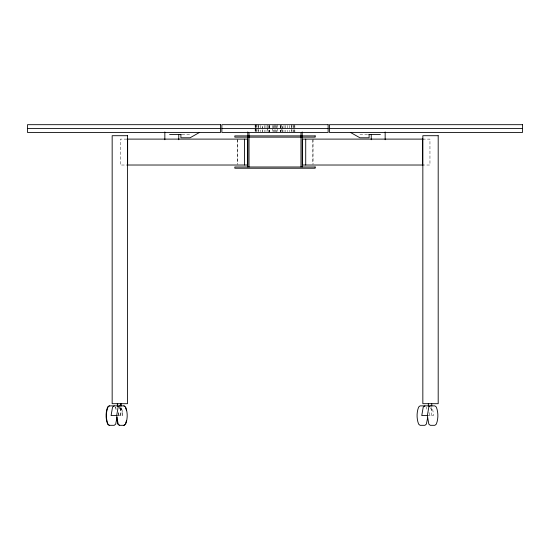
<?xml version="1.0" encoding="UTF-8"?>
<svg xmlns="http://www.w3.org/2000/svg" width="550" height="550" viewBox="0 0 550 550"><rect width="100%" height="100%" fill="white"/><g stroke="black" fill="none" stroke-linecap="round" stroke-linejoin="round"><path stroke-width="0.41" stroke-dasharray="2.75 2.06" d="M262.439 130.13L262.439 131.684L262.439 128.576M262.439 129.353L262.446 125.462L262.439 127.792M267.211 128.576L267.204 131.684L267.204 130.13M267.211 127.792L267.211 125.462L267.204 129.353M120.498 415.594L120.849 406.821M120.808 415.594L121.158 406.821M431.482 415.594L431.832 406.821M181.995 134.544L190.059 134.544M359.941 134.544L368.005 134.544M126.83 139.109L120.312 139.109L120.312 165.021L127.641 165.021M422.627 139.109L429.956 139.109L429.956 165.021L422.627 165.021M117.164 415.594L122.753 415.594L122.265 410.733L121.048 407.089M427.357 415.594L433.428 415.594L432.939 410.733L431.729 407.089M430.416 407.818L431.97 410.733M119.35 407.089L121.296 410.733M119.426 407.818L120.979 410.733M120.739 407.089L121.956 410.733L122.437 415.594M426.381 407.089L426.965 409.276M115.706 407.089L116.091 408.547M115.39 407.089L116.174 410.004M428.973 412.356L429.784 415.594M118.298 412.356L119.109 415.594M118.188 413.167L118.793 415.594M287.554 125.462L287.561 131.684M282.789 129.353L282.789 125.462L282.796 127.792M282.796 130.13L282.796 131.684L282.796 128.576M313.046 139.109L313.046 164.189M312.84 139.941L312.84 164.189M294.869 125.462L294.869 132.461M294.236 124.685L294.236 131.684M293.178 125.462L293.178 131.684M293.061 124.685L293.061 132.461M291.596 124.685L291.596 127.792M291.596 128.576L291.596 131.684M291.452 125.462L291.452 131.684M289.554 125.462L289.554 131.684M285.656 125.462L285.656 131.684M284.013 125.462L284.013 131.684M281.545 124.685L281.545 127.792M281.545 128.576L281.545 131.684M280.83 125.462L280.83 129.353M280.83 130.13L280.83 131.684M280.363 125.462L280.363 129.353M280.363 130.13L280.363 131.684M280.197 125.462L280.197 129.353M280.197 130.13L280.197 131.684M277.269 124.685L277.269 127.792M277.269 128.576L277.269 131.684M276.691 125.462L276.691 132.461M275.901 125.462L275.901 131.684M275 124.685L275 131.684M274.099 125.462L274.099 131.684M273.309 125.462L273.309 129.353M273.309 130.13L273.309 131.684M272.731 125.462L272.731 127.792M272.731 128.576L272.731 131.684M269.803 125.462L269.803 129.353M269.803 130.13L269.803 131.684M269.637 125.462L269.637 129.353M269.637 130.13L269.637 132.461M269.17 125.462L269.17 129.353M269.17 130.13L269.17 131.684M268.455 125.462L268.455 132.461M265.987 125.462L265.987 131.684M264.344 125.462L264.344 131.684M260.446 125.462L260.446 129.353M260.446 130.13L260.446 131.684M258.548 124.685L258.548 127.792M258.548 128.576L258.548 131.684M258.404 125.462L258.404 131.684M256.939 124.685L256.939 127.792M256.939 128.576L256.939 131.684M256.822 124.685L256.822 131.684M255.764 125.462L255.764 127.792M255.764 128.576L255.764 131.684M255.688 124.685L255.688 127.792M255.688 128.576L255.688 131.684M255.104 124.685L255.131 127.792M255.104 128.576L255.131 131.684M237.414 139.941L237.414 164.189M237.222 139.109L237.222 164.189"/><path stroke-width="0.82" d="M116.999 417.216L115.706 424.098L114.249 425.315L109.079 425.315L107.621 424.098C105.573 418.743 105.573 412.452 107.621 407.089L109.079 405.879L124.211 405.879L125.668 407.089C127.717 412.452 127.717 418.743 125.668 424.098L124.211 425.315L119.281 425.315L117.824 424.098L116.607 418.027M427.598 418.027L426.381 424.098L424.923 425.315L420.062 425.315L418.605 424.098C416.563 418.743 416.563 412.452 418.605 407.089L420.062 405.879L434.885 405.879L436.342 407.089C438.391 412.452 438.391 418.743 436.342 424.098L434.885 425.315L430.272 425.315L428.814 424.098L427.357 415.594L428.814 407.089L430.272 405.879M125.599 423.369L126.569 420.454M109.388 405.879L107.931 407.089C105.882 412.452 105.882 418.743 107.931 424.098L109.388 425.315M119.591 405.879L118.133 407.089L116.676 415.594L118.133 424.098L119.591 425.315M123.894 425.315L124.871 424.504M114.249 405.879L112.544 407.089L111.086 415.594L117.164 415.594M424.923 405.879L423.225 407.089L421.768 415.594L427.838 415.594M199.657 132.364L190.059 137.789L180.895 137.789L180.895 134.544M27.5 128.576L220.577 128.576M221.87 128.576L328.13 128.576M329.423 128.576L522.5 128.576M169.606 134.544L181.191 134.544M368.809 134.544L380.394 134.544M127.139 139.109L247.651 139.109L247.651 165.021L127.139 165.021M423.129 139.109L302.603 139.109L302.603 165.021L423.129 165.021M350.343 132.364L359.941 137.789L369.105 137.789L369.105 134.544M123.894 405.879L124.871 406.684M125.599 407.818L126.569 410.733M431.729 403.693L431.812 406.038M121.048 403.693L121.131 406.038M120.739 403.693L120.821 406.038M428.326 403.693L428.326 406.244M422.627 139.109L422.627 165.021M385.158 131.952L385.158 139.728M371.229 134.544L371.229 139.728M305.718 139.109L305.718 165.021M302.211 131.952L302.211 166.994M300.974 133.189L300.974 166.994M249.026 133.189L249.026 166.994M247.789 131.952L247.789 166.994M244.551 139.109L244.551 165.021M178.771 134.544L178.771 139.728M164.842 131.952L164.842 139.728M127.641 139.109L127.641 165.021M117.652 403.693L117.652 406.244M117.336 403.693L117.336 406.244M220.577 124.685L27.5 124.685L27.5 132.461L220.577 132.461L220.577 124.685M328.13 124.685L221.87 124.685L221.87 132.461L328.13 132.461L328.13 124.685M522.5 124.685L329.423 124.685L329.423 132.461L522.5 132.461L522.5 124.685M127.511 135.706L112.159 135.706L112.159 403.693L127.511 403.693L127.511 135.706M438.192 135.706L422.84 135.706L422.84 403.693L438.192 403.693L438.192 135.706M315.171 135.891L234.829 135.891L234.829 137.136L315.171 137.136L315.171 135.891M315.171 166.994L234.829 166.994L234.829 168.231L315.171 168.231L315.171 166.994"/></g></svg>
